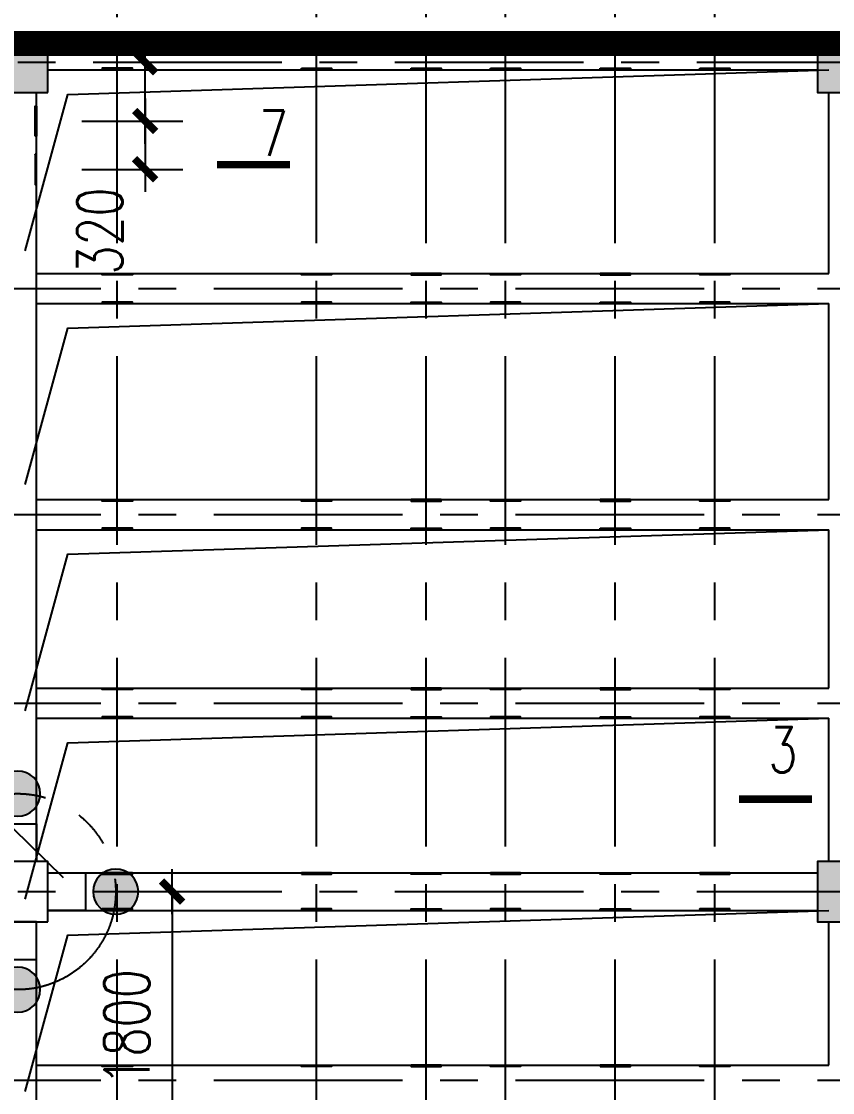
# Model space of a CAD drawing. Extents: x 1427168 to 1936200, y 1176778 to 1377202.
# Drawn here: x 1784278 to 1789653, y 1221374 to 1228477 of the extents above; entities that cross this region are included whole.
import ezdxf

# ---------------------------------------------------------------- set-up
doc = ezdxf.new("R2010")
doc.units = 0
doc.header["$LTSCALE"] = 1000
doc.header["$MEASUREMENT"] = 0
doc.linetypes.add('CENTER', pattern=[2, 1.25, -0.25, 0.25, -0.25])
doc.linetypes.add('DOTE', pattern=[2.42, 2, -0.2, 0.02, -0.2])
doc.layers.get('0').update_dxf_attribs({"linetype": 'CONTINUOUS'})
doc.layers.get('DEFPOINTS').update_dxf_attribs({"linetype": 'CONTINUOUS'})
for name, color, linetype in [('01粗实线层', 7, 'CONTINUOUS'), ('2', 2, 'CONTINUOUS'), ('3', 4, 'CONTINUOUS'), ('4', 3, 'CONTINUOUS'), ('5剖面线层', 2, 'CONTINUOUS'), ('AXIS', 3, 'CONTINUOUS'), ('DOTE', 1, 'DOTE'), ('PUB_DIM', 3, 'CONTINUOUS'), ('WUHUA', 8, 'CONTINUOUS')]:
    doc.layers.add(name, color=color, linetype=linetype)
doc.styles.add('_TXT', font='TXT.shx', dxfattribs={"width": 0.75})
doc.styles.add('DIM_FONT', font='SIMPLEX.shx', dxfattribs={"width": 0.75})
doc.dimstyles.new('DIMN', dxfattribs={"dimtxt": 300, "dimasz": 1, "dimexe": 250, "dimexo": 300, "dimgap": 150, "dimtad": 1, "dimdec": 0, "dimzin": 0, "dimtxsty": 'DIM_FONT', "dimblk": '_DIMX', "dimcen": 0.09, "dimclrt": 7, "dimazin": 3, "dimtfac": 1, "dimtdec": 0, "dimtix": 1, "dimtmove": 0, "dimatfit": 3, "dimtolj": 1, "dimtzin": 0})
doc.dimstyles.new('DIMN$0', dxfattribs={"dimscale": 2, "dimtxt": 150, "dimasz": 200, "dimexe": 0, "dimexo": 0, "dimgap": 150, "dimtad": 1, "dimdec": 0, "dimzin": 0, "dimtxsty": 'DIM_FONT', "dimblk": 'OBLIQUE', "dimcen": 0.09, "dimclrd": 3, "dimclre": 3, "dimclrt": 3, "dimazin": 3, "dimtfac": 1, "dimtdec": 0, "dimtix": 1, "dimtmove": 0, "dimatfit": 3, "dimtolj": 1, "dimtzin": 0})
pattern_1 = [(135, (2138685.616, 1482224.97), (11.22532015, 11.22532015), [])]
pattern_2 = [(135, (2138685.616, 1484724.97), (11.22532015, 11.22532015), [])]
pattern_3 = [(225, (2138685.616, 963187.099), (11.22532015, -11.22532015), [])]
pattern_4 = [(135, (2138685.616, 1485974.97), (11.22532015, 11.22532015), [])]
pattern_5 = [(225, (2138685.616, 964437.099), (11.22532015, -11.22532015), [])]
pattern_6 = [(135, (2138685.616, 1487474.97), (11.22532015, 11.22532015), [])]
pattern_7 = [(225, (2138685.616, 965937.099), (11.22532015, -11.22532015), [])]
pattern_8 = [(225, (2138685.616, 961912.099), (11.22532015, -11.22532015), [])]
pattern_9 = [(225, (2138685.616, 962152.099), (11.22532015, -11.22532015), [])]

# ---------------------------------------------------------------- blocks, each defined once
blk = doc.blocks.new('_DIMX')
blk.add_line((-150, 0), (150, 0))
at = {"const_width": 50}
blk.add_lwpolyline([(-70, -70), (70, 70)], dxfattribs=at)
blk = doc.blocks.new('*D268')
at = {"layer": 'AXIS', "color": 0}
for p, q in [((1784914.6, 1222706), (1785526.4, 1222706)), ((1785276.4, 1222705), (1785276.4, 1220907)), ((1784904.6, 1220906), (1785526.4, 1220906))]:
    blk.add_line(p, q, dxfattribs=at)
at = {"layer": 'DEFPOINTS', "color": 0}
for p in [(1784614.6, 1222706), (1784604.6, 1220906), (1785276.4, 1220906)]:
    blk.add_point(p, dxfattribs=at)
at = {"layer": 'AXIS', "color": 0}
for p, rotation in [((1785276.4, 1222706), 90), ((1785276.4, 1220906), 270)]:
    blk.add_blockref('_DIMX', p, dxfattribs=dict(at, rotation=rotation))
at = {"layer": 'AXIS', "color": 7, "insert": (1784976.4, 1221806), "char_height": 300, "attachment_point": 5, "rotation": 90, "style": 'DIM_FONT'}
blk.add_mtext('\\A1;1800', dxfattribs=at)
blk = doc.blocks.new('*D511')
at = {"layer": 'AXIS', "color": 0}
for p, q in [((1784678.2, 1227816), (1785347.7, 1227816)), ((1785097.7, 1227815), (1785097.7, 1227497)), ((1784678.2, 1227496), (1785347.7, 1227496))]:
    blk.add_line(p, q, dxfattribs=at)
at = {"layer": 'DEFPOINTS', "color": 0}
for p in [(1784378.2, 1227816), (1784378.2, 1227496), (1785097.7, 1227496)]:
    blk.add_point(p, dxfattribs=at)
at = {"layer": 'AXIS', "color": 0}
for p, rotation in [((1785097.7, 1227816), 90), ((1785097.7, 1227496), 270)]:
    blk.add_blockref('_DIMX', p, dxfattribs=dict(at, rotation=rotation))
at = {"layer": 'AXIS', "color": 7, "insert": (1784797.7, 1227086.7), "char_height": 300, "attachment_point": 5, "rotation": 90, "style": 'DIM_FONT'}
blk.add_mtext('\\A1;320', dxfattribs=at)

msp = doc.modelspace()

# ---------------------------------------------------------------- hatches: boundary and pattern name
at = {"layer": '5剖面线层', "linetype": 'BYBLOCK', "ltscale": 1e-05}
h = msp.add_hatch(dxfattribs=at)
h.set_pattern_fill('ANSI31', color=256, scale=5, style=0)
h.set_pattern_definition([(225, (2138685.616, 967487.099), (11.22532015, -11.22532015), [])])
h.paths.add_polyline_path([(1784913.2, 1228156), (1785013.2, 1228156), (1785013.2, 1228166), (1784913.2, 1228166)])
h.paths.add_polyline_path([(1784813.2, 1228156), (1784913.2, 1228156), (1784913.2, 1228166), (1784813.2, 1228166)])
h = msp.add_hatch(dxfattribs=at)
h.set_pattern_fill('ANSI31', color=256, scale=5, style=0)
h.set_pattern_definition([(135, (2136045.616, 1488834.97), (11.22532015, 11.22532015), [])])
h.paths.add_polyline_path([(1786233.2, 1228166), (1786333.2, 1228166), (1786333.2, 1228156), (1786233.2, 1228156)])
h.paths.add_polyline_path([(1786133.2, 1228166), (1786233.2, 1228166), (1786233.2, 1228156), (1786133.2, 1228156)])
h = msp.add_hatch(dxfattribs=at)
h.set_pattern_fill('ANSI31', color=256, scale=5, style=0)
h.set_pattern_definition([(135, (2136772.616, 1488834.97), (11.22532015, 11.22532015), [])])
h.paths.add_polyline_path([(1786960.2, 1228166), (1787060.2, 1228166), (1787060.2, 1228156), (1786960.2, 1228156)])
h.paths.add_polyline_path([(1786860.2, 1228166), (1786960.2, 1228166), (1786960.2, 1228156), (1786860.2, 1228156)])
h = msp.add_hatch(dxfattribs=at)
h.set_pattern_fill('ANSI31', color=256, scale=5, style=0)
h.set_pattern_definition([(135, (2137298.616, 1488834.97), (11.22532015, 11.22532015), [])])
h.paths.add_polyline_path([(1787486.2, 1228166), (1787586.2, 1228166), (1787586.2, 1228156), (1787486.2, 1228156)])
h.paths.add_polyline_path([(1787386.2, 1228166), (1787486.2, 1228166), (1787486.2, 1228156), (1787386.2, 1228156)])
h = msp.add_hatch(dxfattribs=at)
h.set_pattern_fill('ANSI31', color=256, scale=5, style=0)
h.set_pattern_definition([(135, (2138025.616, 1488834.97), (11.22532015, 11.22532015), [])])
h.paths.add_polyline_path([(1788213.2, 1228166), (1788313.2, 1228166), (1788313.2, 1228156), (1788213.2, 1228156)])
h.paths.add_polyline_path([(1788113.2, 1228166), (1788213.2, 1228166), (1788213.2, 1228156), (1788113.2, 1228156)])
h = msp.add_hatch(dxfattribs=at)
h.set_pattern_fill('ANSI31', color=256, scale=5, style=0)
h.set_pattern_definition([(135, (2138685.616, 1488834.97), (11.22532015, 11.22532015), [])])
h.paths.add_polyline_path([(1788873.2, 1228166), (1788973.2, 1228166), (1788973.2, 1228156), (1788873.2, 1228156)])
h.paths.add_polyline_path([(1788773.2, 1228166), (1788873.2, 1228166), (1788873.2, 1228156), (1788773.2, 1228156)])
at = {"layer": '5剖面线层'}
h = msp.add_hatch(dxfattribs=at)
h.set_pattern_fill('ANSI31', color=256, scale=10, style=0)
h.set_pattern_definition([(45, (1680692.4579, 1093995.6416), (-0.8838834765, 0.8838834765), [])])
h.paths.add_polyline_path([(1784378.2, 1217696), (1784368.2, 1217696), (1784368.2, 1217645.4), (1784378.2, 1217682.2)])
h.paths.add_polyline_path([(1784138.2, 1227916), (1784128.2, 1227916), (1784128.2, 1227716), (1784138.2, 1227716)])
h.paths.add_polyline_path([(1784378.2, 1227916), (1784368.2, 1227916), (1784368.2, 1227716), (1784378.2, 1227716)])
h.paths.add_polyline_path([(1784138.2, 1227596), (1784128.2, 1227596), (1784128.2, 1227396), (1784138.2, 1227396)])
h.paths.add_polyline_path([(1784378.2, 1227596), (1784368.2, 1227596), (1784368.2, 1227396), (1784378.2, 1227396)])
h.paths.add_polyline_path([(1784138.2, 1218016), (1784128.2, 1218016), (1784128.2, 1217816), (1784138.2, 1217816)])
h.paths.add_polyline_path([(1784378.2, 1218016), (1784368.2, 1218016), (1784368.2, 1217816), (1784378.2, 1217816)])
h.paths.add_polyline_path([(1784138.2, 1217696), (1784128.2, 1217696), (1784128.2, 1217496), (1784138.2, 1217496)])
h.paths.add_polyline_path([(1784378.2, 1217682.2), (1784368.2, 1217645.4), (1784368.2, 1217496), (1784378.2, 1217496)])
at = {"layer": '5剖面线层', "linetype": 'BYBLOCK', "ltscale": 1e-05}
h = msp.add_hatch(dxfattribs=at)
h.set_pattern_fill('ANSI31', color=256, scale=5, style=0)
h.set_pattern_definition(pattern_6)
h.paths.add_polyline_path([(1784913.2, 1226806), (1785013.2, 1226806), (1785013.2, 1226796), (1784913.2, 1226796)])
h.paths.add_polyline_path([(1784813.2, 1226806), (1784913.2, 1226806), (1784913.2, 1226796), (1784813.2, 1226796)])
h = msp.add_hatch(dxfattribs=at)
h.set_pattern_fill('ANSI31', color=256, scale=5, style=0)
h.set_pattern_definition(pattern_6)
h.paths.add_polyline_path([(1786233.2, 1226806), (1786333.2, 1226806), (1786333.2, 1226796), (1786233.2, 1226796)])
h.paths.add_polyline_path([(1786133.2, 1226806), (1786233.2, 1226806), (1786233.2, 1226796), (1786133.2, 1226796)])
h = msp.add_hatch(dxfattribs=at)
h.set_pattern_fill('ANSI31', color=256, scale=5, style=0)
h.set_pattern_definition(pattern_6)
h.paths.add_polyline_path([(1786960.2, 1226806), (1787060.2, 1226806), (1787060.2, 1226796), (1786960.2, 1226796)])
h.paths.add_polyline_path([(1786860.2, 1226806), (1786960.2, 1226806), (1786960.2, 1226796), (1786860.2, 1226796)])
h = msp.add_hatch(dxfattribs=at)
h.set_pattern_fill('ANSI31', color=256, scale=5, style=0)
h.set_pattern_definition(pattern_6)
h.paths.add_polyline_path([(1787486.2, 1226806), (1787586.2, 1226806), (1787586.2, 1226796), (1787486.2, 1226796)])
h.paths.add_polyline_path([(1787386.2, 1226806), (1787486.2, 1226806), (1787486.2, 1226796), (1787386.2, 1226796)])
h = msp.add_hatch(dxfattribs=at)
h.set_pattern_fill('ANSI31', color=256, scale=5, style=0)
h.set_pattern_definition(pattern_6)
h.paths.add_polyline_path([(1788213.2, 1226806), (1788313.2, 1226806), (1788313.2, 1226796), (1788213.2, 1226796)])
h.paths.add_polyline_path([(1788113.2, 1226806), (1788213.2, 1226806), (1788213.2, 1226796), (1788113.2, 1226796)])
h = msp.add_hatch(dxfattribs=at)
h.set_pattern_fill('ANSI31', color=256, scale=5, style=0)
h.set_pattern_definition(pattern_6)
h.paths.add_polyline_path([(1788873.2, 1226806), (1788973.2, 1226806), (1788973.2, 1226796), (1788873.2, 1226796)])
h.paths.add_polyline_path([(1788773.2, 1226806), (1788873.2, 1226806), (1788873.2, 1226796), (1788773.2, 1226796)])
h = msp.add_hatch(dxfattribs=at)
h.set_pattern_fill('ANSI31', color=256, scale=5, style=0)
h.set_pattern_definition(pattern_7)
h.paths.add_polyline_path([(1784913.2, 1226606), (1785013.2, 1226606), (1785013.2, 1226616), (1784913.2, 1226616)])
h.paths.add_polyline_path([(1784813.2, 1226606), (1784913.2, 1226606), (1784913.2, 1226616), (1784813.2, 1226616)])
h = msp.add_hatch(dxfattribs=at)
h.set_pattern_fill('ANSI31', color=256, scale=5, style=0)
h.set_pattern_definition(pattern_7)
h.paths.add_polyline_path([(1786233.2, 1226606), (1786333.2, 1226606), (1786333.2, 1226616), (1786233.2, 1226616)])
h.paths.add_polyline_path([(1786133.2, 1226606), (1786233.2, 1226606), (1786233.2, 1226616), (1786133.2, 1226616)])
h = msp.add_hatch(dxfattribs=at)
h.set_pattern_fill('ANSI31', color=256, scale=5, style=0)
h.set_pattern_definition(pattern_7)
h.paths.add_polyline_path([(1786960.2, 1226606), (1787060.2, 1226606), (1787060.2, 1226616), (1786960.2, 1226616)])
h.paths.add_polyline_path([(1786860.2, 1226606), (1786960.2, 1226606), (1786960.2, 1226616), (1786860.2, 1226616)])
h = msp.add_hatch(dxfattribs=at)
h.set_pattern_fill('ANSI31', color=256, scale=5, style=0)
h.set_pattern_definition(pattern_7)
h.paths.add_polyline_path([(1787486.2, 1226606), (1787586.2, 1226606), (1787586.2, 1226616), (1787486.2, 1226616)])
h.paths.add_polyline_path([(1787386.2, 1226606), (1787486.2, 1226606), (1787486.2, 1226616), (1787386.2, 1226616)])
h = msp.add_hatch(dxfattribs=at)
h.set_pattern_fill('ANSI31', color=256, scale=5, style=0)
h.set_pattern_definition(pattern_7)
h.paths.add_polyline_path([(1788213.2, 1226606), (1788313.2, 1226606), (1788313.2, 1226616), (1788213.2, 1226616)])
h.paths.add_polyline_path([(1788113.2, 1226606), (1788213.2, 1226606), (1788213.2, 1226616), (1788113.2, 1226616)])
h = msp.add_hatch(dxfattribs=at)
h.set_pattern_fill('ANSI31', color=256, scale=5, style=0)
h.set_pattern_definition(pattern_7)
h.paths.add_polyline_path([(1788873.2, 1226606), (1788973.2, 1226606), (1788973.2, 1226616), (1788873.2, 1226616)])
h.paths.add_polyline_path([(1788773.2, 1226606), (1788873.2, 1226606), (1788873.2, 1226616), (1788773.2, 1226616)])
h = msp.add_hatch(dxfattribs=at)
h.set_pattern_fill('ANSI31', color=256, scale=5, style=0)
h.set_pattern_definition(pattern_4)
h.paths.add_polyline_path([(1784913.2, 1225306), (1785013.2, 1225306), (1785013.2, 1225296), (1784913.2, 1225296)])
h.paths.add_polyline_path([(1784813.2, 1225306), (1784913.2, 1225306), (1784913.2, 1225296), (1784813.2, 1225296)])
h = msp.add_hatch(dxfattribs=at)
h.set_pattern_fill('ANSI31', color=256, scale=5, style=0)
h.set_pattern_definition(pattern_4)
h.paths.add_polyline_path([(1786233.2, 1225306), (1786333.2, 1225306), (1786333.2, 1225296), (1786233.2, 1225296)])
h.paths.add_polyline_path([(1786133.2, 1225306), (1786233.2, 1225306), (1786233.2, 1225296), (1786133.2, 1225296)])
h = msp.add_hatch(dxfattribs=at)
h.set_pattern_fill('ANSI31', color=256, scale=5, style=0)
h.set_pattern_definition(pattern_4)
h.paths.add_polyline_path([(1786960.2, 1225306), (1787060.2, 1225306), (1787060.2, 1225296), (1786960.2, 1225296)])
h.paths.add_polyline_path([(1786860.2, 1225306), (1786960.2, 1225306), (1786960.2, 1225296), (1786860.2, 1225296)])
h = msp.add_hatch(dxfattribs=at)
h.set_pattern_fill('ANSI31', color=256, scale=5, style=0)
h.set_pattern_definition(pattern_4)
h.paths.add_polyline_path([(1787486.2, 1225306), (1787586.2, 1225306), (1787586.2, 1225296), (1787486.2, 1225296)])
h.paths.add_polyline_path([(1787386.2, 1225306), (1787486.2, 1225306), (1787486.2, 1225296), (1787386.2, 1225296)])
h = msp.add_hatch(dxfattribs=at)
h.set_pattern_fill('ANSI31', color=256, scale=5, style=0)
h.set_pattern_definition(pattern_4)
h.paths.add_polyline_path([(1788213.2, 1225306), (1788313.2, 1225306), (1788313.2, 1225296), (1788213.2, 1225296)])
h.paths.add_polyline_path([(1788113.2, 1225306), (1788213.2, 1225306), (1788213.2, 1225296), (1788113.2, 1225296)])
h = msp.add_hatch(dxfattribs=at)
h.set_pattern_fill('ANSI31', color=256, scale=5, style=0)
h.set_pattern_definition(pattern_4)
h.paths.add_polyline_path([(1788873.2, 1225306), (1788973.2, 1225306), (1788973.2, 1225296), (1788873.2, 1225296)])
h.paths.add_polyline_path([(1788773.2, 1225306), (1788873.2, 1225306), (1788873.2, 1225296), (1788773.2, 1225296)])
h = msp.add_hatch(dxfattribs=at)
h.set_pattern_fill('ANSI31', color=256, scale=5, style=0)
h.set_pattern_definition(pattern_5)
h.paths.add_polyline_path([(1784913.2, 1225106), (1785013.2, 1225106), (1785013.2, 1225116), (1784913.2, 1225116)])
h.paths.add_polyline_path([(1784813.2, 1225106), (1784913.2, 1225106), (1784913.2, 1225116), (1784813.2, 1225116)])
h = msp.add_hatch(dxfattribs=at)
h.set_pattern_fill('ANSI31', color=256, scale=5, style=0)
h.set_pattern_definition(pattern_5)
h.paths.add_polyline_path([(1786233.2, 1225106), (1786333.2, 1225106), (1786333.2, 1225116), (1786233.2, 1225116)])
h.paths.add_polyline_path([(1786133.2, 1225106), (1786233.2, 1225106), (1786233.2, 1225116), (1786133.2, 1225116)])
h = msp.add_hatch(dxfattribs=at)
h.set_pattern_fill('ANSI31', color=256, scale=5, style=0)
h.set_pattern_definition(pattern_5)
h.paths.add_polyline_path([(1786960.2, 1225106), (1787060.2, 1225106), (1787060.2, 1225116), (1786960.2, 1225116)])
h.paths.add_polyline_path([(1786860.2, 1225106), (1786960.2, 1225106), (1786960.2, 1225116), (1786860.2, 1225116)])
h = msp.add_hatch(dxfattribs=at)
h.set_pattern_fill('ANSI31', color=256, scale=5, style=0)
h.set_pattern_definition(pattern_5)
h.paths.add_polyline_path([(1787486.2, 1225106), (1787586.2, 1225106), (1787586.2, 1225116), (1787486.2, 1225116)])
h.paths.add_polyline_path([(1787386.2, 1225106), (1787486.2, 1225106), (1787486.2, 1225116), (1787386.2, 1225116)])
h = msp.add_hatch(dxfattribs=at)
h.set_pattern_fill('ANSI31', color=256, scale=5, style=0)
h.set_pattern_definition(pattern_5)
h.paths.add_polyline_path([(1788213.2, 1225106), (1788313.2, 1225106), (1788313.2, 1225116), (1788213.2, 1225116)])
h.paths.add_polyline_path([(1788113.2, 1225106), (1788213.2, 1225106), (1788213.2, 1225116), (1788113.2, 1225116)])
h = msp.add_hatch(dxfattribs=at)
h.set_pattern_fill('ANSI31', color=256, scale=5, style=0)
h.set_pattern_definition(pattern_5)
h.paths.add_polyline_path([(1788873.2, 1225106), (1788973.2, 1225106), (1788973.2, 1225116), (1788873.2, 1225116)])
h.paths.add_polyline_path([(1788773.2, 1225106), (1788873.2, 1225106), (1788873.2, 1225116), (1788773.2, 1225116)])
h = msp.add_hatch(dxfattribs=at)
h.set_pattern_fill('ANSI31', color=256, scale=5, style=0)
h.set_pattern_definition(pattern_2)
h.paths.add_polyline_path([(1784913.2, 1224056), (1785013.2, 1224056), (1785013.2, 1224046), (1784913.2, 1224046)])
h.paths.add_polyline_path([(1784813.2, 1224056), (1784913.2, 1224056), (1784913.2, 1224046), (1784813.2, 1224046)])
h = msp.add_hatch(dxfattribs=at)
h.set_pattern_fill('ANSI31', color=256, scale=5, style=0)
h.set_pattern_definition(pattern_2)
h.paths.add_polyline_path([(1786233.2, 1224056), (1786333.2, 1224056), (1786333.2, 1224046), (1786233.2, 1224046)])
h.paths.add_polyline_path([(1786133.2, 1224056), (1786233.2, 1224056), (1786233.2, 1224046), (1786133.2, 1224046)])
h = msp.add_hatch(dxfattribs=at)
h.set_pattern_fill('ANSI31', color=256, scale=5, style=0)
h.set_pattern_definition(pattern_2)
h.paths.add_polyline_path([(1786960.2, 1224056), (1787060.2, 1224056), (1787060.2, 1224046), (1786960.2, 1224046)])
h.paths.add_polyline_path([(1786860.2, 1224056), (1786960.2, 1224056), (1786960.2, 1224046), (1786860.2, 1224046)])
h = msp.add_hatch(dxfattribs=at)
h.set_pattern_fill('ANSI31', color=256, scale=5, style=0)
h.set_pattern_definition(pattern_2)
h.paths.add_polyline_path([(1787486.2, 1224056), (1787586.2, 1224056), (1787586.2, 1224046), (1787486.2, 1224046)])
h.paths.add_polyline_path([(1787386.2, 1224056), (1787486.2, 1224056), (1787486.2, 1224046), (1787386.2, 1224046)])
h = msp.add_hatch(dxfattribs=at)
h.set_pattern_fill('ANSI31', color=256, scale=5, style=0)
h.set_pattern_definition(pattern_2)
h.paths.add_polyline_path([(1788213.2, 1224056), (1788313.2, 1224056), (1788313.2, 1224046), (1788213.2, 1224046)])
h.paths.add_polyline_path([(1788113.2, 1224056), (1788213.2, 1224056), (1788213.2, 1224046), (1788113.2, 1224046)])
h = msp.add_hatch(dxfattribs=at)
h.set_pattern_fill('ANSI31', color=256, scale=5, style=0)
h.set_pattern_definition(pattern_2)
h.paths.add_polyline_path([(1788873.2, 1224056), (1788973.2, 1224056), (1788973.2, 1224046), (1788873.2, 1224046)])
h.paths.add_polyline_path([(1788773.2, 1224056), (1788873.2, 1224056), (1788873.2, 1224046), (1788773.2, 1224046)])
h = msp.add_hatch(dxfattribs=at)
h.set_pattern_fill('ANSI31', color=256, scale=5, style=0)
h.set_pattern_definition(pattern_3)
h.paths.add_polyline_path([(1784913.2, 1223856), (1785013.2, 1223856), (1785013.2, 1223866), (1784913.2, 1223866)])
h.paths.add_polyline_path([(1784813.2, 1223856), (1784913.2, 1223856), (1784913.2, 1223866), (1784813.2, 1223866)])
h = msp.add_hatch(dxfattribs=at)
h.set_pattern_fill('ANSI31', color=256, scale=5, style=0)
h.set_pattern_definition(pattern_3)
h.paths.add_polyline_path([(1786233.2, 1223856), (1786333.2, 1223856), (1786333.2, 1223866), (1786233.2, 1223866)])
h.paths.add_polyline_path([(1786133.2, 1223856), (1786233.2, 1223856), (1786233.2, 1223866), (1786133.2, 1223866)])
h = msp.add_hatch(dxfattribs=at)
h.set_pattern_fill('ANSI31', color=256, scale=5, style=0)
h.set_pattern_definition(pattern_3)
h.paths.add_polyline_path([(1786960.2, 1223856), (1787060.2, 1223856), (1787060.2, 1223866), (1786960.2, 1223866)])
h.paths.add_polyline_path([(1786860.2, 1223856), (1786960.2, 1223856), (1786960.2, 1223866), (1786860.2, 1223866)])
h = msp.add_hatch(dxfattribs=at)
h.set_pattern_fill('ANSI31', color=256, scale=5, style=0)
h.set_pattern_definition(pattern_3)
h.paths.add_polyline_path([(1787486.2, 1223856), (1787586.2, 1223856), (1787586.2, 1223866), (1787486.2, 1223866)])
h.paths.add_polyline_path([(1787386.2, 1223856), (1787486.2, 1223856), (1787486.2, 1223866), (1787386.2, 1223866)])
h = msp.add_hatch(dxfattribs=at)
h.set_pattern_fill('ANSI31', color=256, scale=5, style=0)
h.set_pattern_definition(pattern_3)
h.paths.add_polyline_path([(1788213.2, 1223856), (1788313.2, 1223856), (1788313.2, 1223866), (1788213.2, 1223866)])
h.paths.add_polyline_path([(1788113.2, 1223856), (1788213.2, 1223856), (1788213.2, 1223866), (1788113.2, 1223866)])
h = msp.add_hatch(dxfattribs=at)
h.set_pattern_fill('ANSI31', color=256, scale=5, style=0)
h.set_pattern_definition(pattern_3)
h.paths.add_polyline_path([(1788873.2, 1223856), (1788973.2, 1223856), (1788973.2, 1223866), (1788873.2, 1223866)])
h.paths.add_polyline_path([(1788773.2, 1223856), (1788873.2, 1223856), (1788873.2, 1223866), (1788773.2, 1223866)])
h = msp.add_hatch(dxfattribs=at)
h.set_pattern_fill('ANSI31', color=256, scale=5, style=0)
h.set_pattern_definition(pattern_9)
h.paths.add_polyline_path([(1784913.2, 1222821), (1785013.2, 1222821), (1785013.2, 1222831), (1784913.2, 1222831)])
h.paths.add_polyline_path([(1784813.2, 1222821), (1784913.2, 1222821), (1784913.2, 1222831), (1784813.2, 1222831)])
h = msp.add_hatch(dxfattribs=at)
h.set_pattern_fill('ANSI31', color=256, scale=5, style=0)
h.set_pattern_definition(pattern_9)
h.paths.add_polyline_path([(1786233.2, 1222821), (1786333.2, 1222821), (1786333.2, 1222831), (1786233.2, 1222831)])
h.paths.add_polyline_path([(1786133.2, 1222821), (1786233.2, 1222821), (1786233.2, 1222831), (1786133.2, 1222831)])
h = msp.add_hatch(dxfattribs=at)
h.set_pattern_fill('ANSI31', color=256, scale=5, style=0)
h.set_pattern_definition(pattern_9)
h.paths.add_polyline_path([(1786960.2, 1222821), (1787060.2, 1222821), (1787060.2, 1222831), (1786960.2, 1222831)])
h.paths.add_polyline_path([(1786860.2, 1222821), (1786960.2, 1222821), (1786960.2, 1222831), (1786860.2, 1222831)])
h = msp.add_hatch(dxfattribs=at)
h.set_pattern_fill('ANSI31', color=256, scale=5, style=0)
h.set_pattern_definition(pattern_9)
h.paths.add_polyline_path([(1787486.2, 1222821), (1787586.2, 1222821), (1787586.2, 1222831), (1787486.2, 1222831)])
h.paths.add_polyline_path([(1787386.2, 1222821), (1787486.2, 1222821), (1787486.2, 1222831), (1787386.2, 1222831)])
h = msp.add_hatch(dxfattribs=at)
h.set_pattern_fill('ANSI31', color=256, scale=5, style=0)
h.set_pattern_definition(pattern_9)
h.paths.add_polyline_path([(1788213.2, 1222821), (1788313.2, 1222821), (1788313.2, 1222831), (1788213.2, 1222831)])
h.paths.add_polyline_path([(1788113.2, 1222821), (1788213.2, 1222821), (1788213.2, 1222831), (1788113.2, 1222831)])
h = msp.add_hatch(dxfattribs=at)
h.set_pattern_fill('ANSI31', color=256, scale=5, style=0)
h.set_pattern_definition(pattern_9)
h.paths.add_polyline_path([(1788873.2, 1222821), (1788973.2, 1222821), (1788973.2, 1222831), (1788873.2, 1222831)])
h.paths.add_polyline_path([(1788773.2, 1222821), (1788873.2, 1222821), (1788873.2, 1222831), (1788773.2, 1222831)])
h = msp.add_hatch(dxfattribs=at)
h.set_pattern_fill('ANSI31', color=256, scale=5, style=0)
h.set_pattern_definition(pattern_8)
h.paths.add_polyline_path([(1784913.2, 1222581), (1785013.2, 1222581), (1785013.2, 1222591), (1784913.2, 1222591)])
h.paths.add_polyline_path([(1784813.2, 1222581), (1784913.2, 1222581), (1784913.2, 1222591), (1784813.2, 1222591)])
h = msp.add_hatch(dxfattribs=at)
h.set_pattern_fill('ANSI31', color=256, scale=5, style=0)
h.set_pattern_definition(pattern_8)
h.paths.add_polyline_path([(1786233.2, 1222581), (1786333.2, 1222581), (1786333.2, 1222591), (1786233.2, 1222591)])
h.paths.add_polyline_path([(1786133.2, 1222581), (1786233.2, 1222581), (1786233.2, 1222591), (1786133.2, 1222591)])
h = msp.add_hatch(dxfattribs=at)
h.set_pattern_fill('ANSI31', color=256, scale=5, style=0)
h.set_pattern_definition(pattern_8)
h.paths.add_polyline_path([(1786960.2, 1222581), (1787060.2, 1222581), (1787060.2, 1222591), (1786960.2, 1222591)])
h.paths.add_polyline_path([(1786860.2, 1222581), (1786960.2, 1222581), (1786960.2, 1222591), (1786860.2, 1222591)])
h = msp.add_hatch(dxfattribs=at)
h.set_pattern_fill('ANSI31', color=256, scale=5, style=0)
h.set_pattern_definition(pattern_8)
h.paths.add_polyline_path([(1787486.2, 1222581), (1787586.2, 1222581), (1787586.2, 1222591), (1787486.2, 1222591)])
h.paths.add_polyline_path([(1787386.2, 1222581), (1787486.2, 1222581), (1787486.2, 1222591), (1787386.2, 1222591)])
h = msp.add_hatch(dxfattribs=at)
h.set_pattern_fill('ANSI31', color=256, scale=5, style=0)
h.set_pattern_definition(pattern_8)
h.paths.add_polyline_path([(1788213.2, 1222581), (1788313.2, 1222581), (1788313.2, 1222591), (1788213.2, 1222591)])
h.paths.add_polyline_path([(1788113.2, 1222581), (1788213.2, 1222581), (1788213.2, 1222591), (1788113.2, 1222591)])
h = msp.add_hatch(dxfattribs=at)
h.set_pattern_fill('ANSI31', color=256, scale=5, style=0)
h.set_pattern_definition(pattern_8)
h.paths.add_polyline_path([(1788873.2, 1222581), (1788973.2, 1222581), (1788973.2, 1222591), (1788873.2, 1222591)])
h.paths.add_polyline_path([(1788773.2, 1222581), (1788873.2, 1222581), (1788873.2, 1222591), (1788773.2, 1222591)])
h = msp.add_hatch(dxfattribs=at)
h.set_pattern_fill('ANSI31', color=256, scale=5, style=0)
h.set_pattern_definition(pattern_1)
h.paths.add_polyline_path([(1784913.2, 1221556), (1785013.2, 1221556), (1785013.2, 1221546), (1784913.2, 1221546)])
h.paths.add_polyline_path([(1784813.2, 1221556), (1784913.2, 1221556), (1784913.2, 1221546), (1784813.2, 1221546)])
h = msp.add_hatch(dxfattribs=at)
h.set_pattern_fill('ANSI31', color=256, scale=5, style=0)
h.set_pattern_definition(pattern_1)
h.paths.add_polyline_path([(1786233.2, 1221556), (1786333.2, 1221556), (1786333.2, 1221546), (1786233.2, 1221546)])
h.paths.add_polyline_path([(1786133.2, 1221556), (1786233.2, 1221556), (1786233.2, 1221546), (1786133.2, 1221546)])
h = msp.add_hatch(dxfattribs=at)
h.set_pattern_fill('ANSI31', color=256, scale=5, style=0)
h.set_pattern_definition(pattern_1)
h.paths.add_polyline_path([(1786960.2, 1221556), (1787060.2, 1221556), (1787060.2, 1221546), (1786960.2, 1221546)])
h.paths.add_polyline_path([(1786860.2, 1221556), (1786960.2, 1221556), (1786960.2, 1221546), (1786860.2, 1221546)])
h = msp.add_hatch(dxfattribs=at)
h.set_pattern_fill('ANSI31', color=256, scale=5, style=0)
h.set_pattern_definition(pattern_1)
h.paths.add_polyline_path([(1787486.2, 1221556), (1787586.2, 1221556), (1787586.2, 1221546), (1787486.2, 1221546)])
h.paths.add_polyline_path([(1787386.2, 1221556), (1787486.2, 1221556), (1787486.2, 1221546), (1787386.2, 1221546)])
h = msp.add_hatch(dxfattribs=at)
h.set_pattern_fill('ANSI31', color=256, scale=5, style=0)
h.set_pattern_definition(pattern_1)
h.paths.add_polyline_path([(1788213.2, 1221556), (1788313.2, 1221556), (1788313.2, 1221546), (1788213.2, 1221546)])
h.paths.add_polyline_path([(1788113.2, 1221556), (1788213.2, 1221556), (1788213.2, 1221546), (1788113.2, 1221546)])
h = msp.add_hatch(dxfattribs=at)
h.set_pattern_fill('ANSI31', color=256, scale=5, style=0)
h.set_pattern_definition(pattern_1)
h.paths.add_polyline_path([(1788873.2, 1221556), (1788973.2, 1221556), (1788973.2, 1221546), (1788873.2, 1221546)])
h.paths.add_polyline_path([(1788773.2, 1221556), (1788873.2, 1221556), (1788873.2, 1221546), (1788773.2, 1221546)])
at = {"layer": 'WUHUA'}
h = msp.add_hatch(color=256, dxfattribs=at)
h.paths.add_polyline_path([(1767953.2, 1217006), (1767953.2, 1217406), (1767553.2, 1217406), (1767553.2, 1217006)])
h.paths.add_polyline_path([(1767953.2, 1222506), (1767953.2, 1222906), (1767553.2, 1222906), (1767553.2, 1222506)])
h.paths.add_polyline_path([(1773453.2, 1217006), (1773453.2, 1217406), (1773053.2, 1217406), (1773053.2, 1217006)])
h.paths.add_polyline_path([(1778953.2, 1217006), (1778953.2, 1217406), (1778553.2, 1217406), (1778553.2, 1217006)])
h.paths.add_polyline_path([(1778953.2, 1222506), (1778953.2, 1222906), (1778553.2, 1222906), (1778553.2, 1222506)])
h.paths.add_polyline_path([(1767953.2, 1228006), (1767953.2, 1228406), (1767553.2, 1228406), (1767553.2, 1228006)])
h.paths.add_polyline_path([(1773453.2, 1228006), (1773453.2, 1228406), (1773053.2, 1228406), (1773053.2, 1228006)])
h.paths.add_polyline_path([(1778953.2, 1228006), (1778953.2, 1228406), (1778553.2, 1228406), (1778553.2, 1228006)])
h.paths.add_polyline_path([(1784453.2, 1217006), (1784453.2, 1217406), (1784053.2, 1217406), (1784053.2, 1217006)])
h.paths.add_polyline_path([(1789953.2, 1217006), (1789953.2, 1217406), (1789553.2, 1217406), (1789553.2, 1217006)])
h.paths.add_polyline_path([(1789953.2, 1222506), (1789953.2, 1222906), (1789553.2, 1222906), (1789553.2, 1222506)])
h.paths.add_polyline_path([(1795453.2, 1217006), (1795453.2, 1217406), (1795053.2, 1217406), (1795053.2, 1217006)])
h.paths.add_polyline_path([(1800953.2, 1217006), (1800953.2, 1217406), (1800553.2, 1217406), (1800553.2, 1217006)])
h.paths.add_polyline_path([(1800953.2, 1222506), (1800953.2, 1222906), (1800553.2, 1222906), (1800553.2, 1222506)])
h.paths.add_polyline_path([(1784453.2, 1228006), (1784453.2, 1228406), (1784053.2, 1228406), (1784053.2, 1228006)])
h.paths.add_polyline_path([(1789953.2, 1228006), (1789953.2, 1228406), (1789553.2, 1228406), (1789553.2, 1228006)])
h.paths.add_polyline_path([(1795453.2, 1228006), (1795453.2, 1228406), (1795053.2, 1228406), (1795053.2, 1228006)])
h.paths.add_polyline_path([(1800953.2, 1228006), (1800953.2, 1228406), (1800553.2, 1228406), (1800553.2, 1228006)])
h = msp.add_hatch(color=256, dxfattribs=at)
edge = h.paths.add_edge_path()
edge.add_arc((1783603.2, 1222706), 150, 0, 180)
edge.add_arc((1783603.2, 1222706), 150, 180, 360)
edge = h.paths.add_edge_path()
edge.add_arc((1784903.2, 1222706), 150, 0, 180)
edge.add_arc((1784903.2, 1222706), 150, 180, 360)
edge = h.paths.add_edge_path()
edge.add_arc((1784253.2, 1222056), 150, 0, 180)
edge.add_arc((1784253.2, 1222056), 150, 180, 360)
edge = h.paths.add_edge_path()
edge.add_arc((1784253.2, 1223356), 150, 0, 180)
edge.add_arc((1784253.2, 1223356), 150, 180, 360)

# ---------------------------------------------------------------- linework, layer by layer
msp.add_line((1782768.8, 1224543.4), (1784554.1, 1222800.2))
for points in [[(1784303.2, 1226956), (1784584.8, 1227993), (1789628.2, 1228156)], [(1784303.2, 1225406), (1784584.8, 1226443), (1789628.2, 1226606)], [(1784303.2, 1223906), (1784584.8, 1224943), (1789628.2, 1225106)], [(1784303.2, 1222656), (1784584.8, 1223693), (1789628.2, 1223856)], [(1784303.2, 1221381), (1784584.8, 1222418), (1789628.2, 1222581)]]:
    msp.add_lwpolyline(points)
for points in [[(1784378.2, 1222906), (1784128.2, 1222906), (1784128.2, 1223156), (1784378.2, 1223156)], [(1784453.2, 1222581), (1784453.2, 1222831), (1784703.2, 1222831), (1784703.2, 1222581)], [(1784378.2, 1222506), (1784128.2, 1222506), (1784128.2, 1222256), (1784378.2, 1222256)]]:
    msp.add_lwpolyline(points, close=True)
at = {"layer": '01粗实线层', "linetype": 'BYBLOCK', "ltscale": 1e-05}
for points in [[(1784813.2, 1228156), (1785013.2, 1228156), (1785013.2, 1228166), (1784813.2, 1228166)], [(1786133.2, 1228166), (1786333.2, 1228166), (1786333.2, 1228156), (1786133.2, 1228156)], [(1786860.2, 1228166), (1787060.2, 1228166), (1787060.2, 1228156), (1786860.2, 1228156)], [(1787386.2, 1228166), (1787586.2, 1228166), (1787586.2, 1228156), (1787386.2, 1228156)], [(1788113.2, 1228166), (1788313.2, 1228166), (1788313.2, 1228156), (1788113.2, 1228156)], [(1788773.2, 1228166), (1788973.2, 1228166), (1788973.2, 1228156), (1788773.2, 1228156)], [(1784368.2, 1227716), (1784368.2, 1227916), (1784378.2, 1227916), (1784378.2, 1227716)], [(1784368.2, 1227596), (1784368.2, 1227396), (1784378.2, 1227396), (1784378.2, 1227596)], [(1784813.2, 1226806), (1785013.2, 1226806), (1785013.2, 1226796), (1784813.2, 1226796)], [(1786133.2, 1226806), (1786333.2, 1226806), (1786333.2, 1226796), (1786133.2, 1226796)], [(1787060.2, 1226806), (1786860.2, 1226806), (1786860.2, 1226796), (1787060.2, 1226796)], [(1787386.2, 1226806), (1787586.2, 1226806), (1787586.2, 1226796), (1787386.2, 1226796)], [(1788113.2, 1226796), (1788313.2, 1226796), (1788313.2, 1226806), (1788113.2, 1226806)], [(1788773.2, 1226806), (1788973.2, 1226806), (1788973.2, 1226796), (1788773.2, 1226796)], [(1784813.2, 1226606), (1785013.2, 1226606), (1785013.2, 1226616), (1784813.2, 1226616)], [(1786133.2, 1226606), (1786333.2, 1226606), (1786333.2, 1226616), (1786133.2, 1226616)], [(1787060.2, 1226606), (1786860.2, 1226606), (1786860.2, 1226616), (1787060.2, 1226616)], [(1787386.2, 1226606), (1787586.2, 1226606), (1787586.2, 1226616), (1787386.2, 1226616)], [(1788113.2, 1226616), (1788313.2, 1226616), (1788313.2, 1226606), (1788113.2, 1226606)], [(1788773.2, 1226606), (1788973.2, 1226606), (1788973.2, 1226616), (1788773.2, 1226616)], [(1784813.2, 1225306), (1785013.2, 1225306), (1785013.2, 1225296), (1784813.2, 1225296)], [(1786133.2, 1225306), (1786333.2, 1225306), (1786333.2, 1225296), (1786133.2, 1225296)], [(1787060.2, 1225306), (1786860.2, 1225306), (1786860.2, 1225296), (1787060.2, 1225296)], [(1787386.2, 1225306), (1787586.2, 1225306), (1787586.2, 1225296), (1787386.2, 1225296)], [(1788113.2, 1225296), (1788313.2, 1225296), (1788313.2, 1225306), (1788113.2, 1225306)], [(1788773.2, 1225306), (1788973.2, 1225306), (1788973.2, 1225296), (1788773.2, 1225296)], [(1784813.2, 1225106), (1785013.2, 1225106), (1785013.2, 1225116), (1784813.2, 1225116)], [(1786133.2, 1225106), (1786333.2, 1225106), (1786333.2, 1225116), (1786133.2, 1225116)], [(1787060.2, 1225106), (1786860.2, 1225106), (1786860.2, 1225116), (1787060.2, 1225116)], [(1787386.2, 1225106), (1787586.2, 1225106), (1787586.2, 1225116), (1787386.2, 1225116)], [(1788113.2, 1225116), (1788313.2, 1225116), (1788313.2, 1225106), (1788113.2, 1225106)], [(1788773.2, 1225106), (1788973.2, 1225106), (1788973.2, 1225116), (1788773.2, 1225116)], [(1784813.2, 1224056), (1785013.2, 1224056), (1785013.2, 1224046), (1784813.2, 1224046)], [(1786133.2, 1224056), (1786333.2, 1224056), (1786333.2, 1224046), (1786133.2, 1224046)], [(1787060.2, 1224056), (1786860.2, 1224056), (1786860.2, 1224046), (1787060.2, 1224046)], [(1787386.2, 1224056), (1787586.2, 1224056), (1787586.2, 1224046), (1787386.2, 1224046)], [(1788113.2, 1224046), (1788313.2, 1224046), (1788313.2, 1224056), (1788113.2, 1224056)], [(1788773.2, 1224056), (1788973.2, 1224056), (1788973.2, 1224046), (1788773.2, 1224046)], [(1784813.2, 1223856), (1785013.2, 1223856), (1785013.2, 1223866), (1784813.2, 1223866)], [(1786133.2, 1223856), (1786333.2, 1223856), (1786333.2, 1223866), (1786133.2, 1223866)], [(1787060.2, 1223856), (1786860.2, 1223856), (1786860.2, 1223866), (1787060.2, 1223866)], [(1787386.2, 1223856), (1787586.2, 1223856), (1787586.2, 1223866), (1787386.2, 1223866)], [(1788113.2, 1223866), (1788313.2, 1223866), (1788313.2, 1223856), (1788113.2, 1223856)], [(1788773.2, 1223856), (1788973.2, 1223856), (1788973.2, 1223866), (1788773.2, 1223866)], [(1784813.2, 1222821), (1785013.2, 1222821), (1785013.2, 1222831), (1784813.2, 1222831)], [(1786133.2, 1222821), (1786333.2, 1222821), (1786333.2, 1222831), (1786133.2, 1222831)], [(1787060.2, 1222821), (1786860.2, 1222821), (1786860.2, 1222831), (1787060.2, 1222831)], [(1787386.2, 1222821), (1787586.2, 1222821), (1787586.2, 1222831), (1787386.2, 1222831)], [(1788113.2, 1222831), (1788313.2, 1222831), (1788313.2, 1222821), (1788113.2, 1222821)], [(1788773.2, 1222821), (1788973.2, 1222821), (1788973.2, 1222831), (1788773.2, 1222831)], [(1784813.2, 1222581), (1785013.2, 1222581), (1785013.2, 1222591), (1784813.2, 1222591)], [(1786133.2, 1222581), (1786333.2, 1222581), (1786333.2, 1222591), (1786133.2, 1222591)], [(1787060.2, 1222581), (1786860.2, 1222581), (1786860.2, 1222591), (1787060.2, 1222591)], [(1787386.2, 1222581), (1787586.2, 1222581), (1787586.2, 1222591), (1787386.2, 1222591)], [(1788113.2, 1222591), (1788313.2, 1222591), (1788313.2, 1222581), (1788113.2, 1222581)], [(1788773.2, 1222581), (1788973.2, 1222581), (1788973.2, 1222591), (1788773.2, 1222591)], [(1784813.2, 1221556), (1785013.2, 1221556), (1785013.2, 1221546), (1784813.2, 1221546)], [(1786133.2, 1221556), (1786333.2, 1221556), (1786333.2, 1221546), (1786133.2, 1221546)], [(1787060.2, 1221556), (1786860.2, 1221556), (1786860.2, 1221546), (1787060.2, 1221546)], [(1787386.2, 1221556), (1787586.2, 1221556), (1787586.2, 1221546), (1787386.2, 1221546)], [(1788113.2, 1221546), (1788313.2, 1221546), (1788313.2, 1221556), (1788113.2, 1221556)], [(1788773.2, 1221556), (1788973.2, 1221556), (1788973.2, 1221546), (1788773.2, 1221546)]]:
    msp.add_lwpolyline(points, close=True, dxfattribs=at)
at = {"layer": '2'}
for points in [[(1784453.2, 1228006), (1784453.2, 1228406), (1784053.2, 1228406), (1784053.2, 1228006)], [(1789953.2, 1228006), (1789953.2, 1228406), (1789553.2, 1228406), (1789553.2, 1228006)], [(1784453.2, 1222506), (1784453.2, 1222906), (1784053.2, 1222906), (1784053.2, 1222506)], [(1789953.2, 1222506), (1789953.2, 1222906), (1789553.2, 1222906), (1789553.2, 1222506)]]:
    msp.add_lwpolyline(points, close=True, dxfattribs=at)
for points in [[(1784403.2, 1223356, 1), (1784103.2, 1223356, 1), (1784403.2, 1223356, 1)], [(1785053.2, 1222706, 1), (1784753.2, 1222706, 1), (1785053.2, 1222706, 1)], [(1784403.2, 1222056, 1), (1784103.2, 1222056, 1), (1784403.2, 1222056, 1)]]:
    msp.add_lwpolyline(points, format="xyb", dxfattribs=at)
at = {"layer": '3'}
for p, q in [((1784453.2, 1228406), (1789553.2, 1228406)), ((1784453.2, 1228156), (1789553.2, 1228156)), ((1784378.2, 1222906), (1784378.2, 1228006)), ((1789628.2, 1226806), (1789628.2, 1228006)), ((1784378.2, 1226806), (1789628.2, 1226806)), ((1784378.2, 1226606), (1789628.2, 1226606)), ((1789628.2, 1225306), (1789628.2, 1226606)), ((1784378.2, 1225306), (1789628.2, 1225306)), ((1784378.2, 1225106), (1789628.2, 1225106)), ((1789628.2, 1224056), (1789628.2, 1225106)), ((1784378.2, 1224056), (1789628.2, 1224056)), ((1784378.2, 1223856), (1789628.2, 1223856)), ((1789628.2, 1222906), (1789628.2, 1223856)), ((1784453.2, 1222831), (1789553.2, 1222831)), ((1784453.2, 1222581), (1789553.2, 1222581)), ((1784378.2, 1217406), (1784378.2, 1222506)), ((1789628.2, 1221556), (1789628.2, 1222506)), ((1784378.2, 1221556), (1789628.2, 1221556))]:
    msp.add_line(p, q, dxfattribs=at)
at = {"layer": '4'}
msp.add_lwpolyline([(1767953.2, 1228256), (1800553.2, 1228256), (1800553.2, 1228406), (1767953.2, 1228406)], close=True, dxfattribs=at)
at = {"layer": 'DOTE', "linetype": 'CENTER'}
for p, q in [((1784913.2, 1217006), (1784913.2, 1229206)), ((1786233.2, 1217006), (1786233.2, 1229206)), ((1786960.2, 1217006), (1786960.2, 1229206)), ((1787486.2, 1217006), (1787486.2, 1229206)), ((1788213.2, 1217006), (1788213.2, 1229206)), ((1788873.2, 1217006), (1788873.2, 1229206)), ((1766753.2, 1228206), (1801753.2, 1228206)), ((1767553.2, 1226706), (1801753.2, 1226706)), ((1767553.2, 1225206), (1801753.2, 1225206)), ((1767553.2, 1223956), (1801753.2, 1223956)), ((1766753.2, 1222706), (1801753.2, 1222706)), ((1767553.2, 1221456), (1801753.2, 1221456))]:
    msp.add_line(p, q, dxfattribs=at)
msp.add_circle((1784253.2, 1222706), 650, dxfattribs=at)
at = {"layer": 'PUB_DIM', "const_width": 50}
for points in [[(1785575.2, 1227527.3), (1786057.7, 1227527.3)], [(1789033.5, 1223318.9), (1789516.1, 1223318.9)]]:
    msp.add_lwpolyline(points, dxfattribs=at)
at = {"layer": 'WUHUA', "const_width": 150}
msp.add_lwpolyline([(1767953.2, 1228331), (1800553.2, 1228331)], dxfattribs=at)

# ---------------------------------------------------------------- texts
at = {"layer": 'PUB_DIM', "style": '_TXT', "width": 0.75}
for s, p in [('7', (1785852.5, 1227586.1)), ('3', (1789227.5, 1223497.1))]:
    msp.add_text(s, height=300, dxfattribs=at).set_placement(p)

# ---------------------------------------------------------------- dimensions: what is measured, and where the dimension line sits
at = {"layer": 'AXIS'}
msp.add_linear_dim(base=(1785097.7, 1228206), p1=(1784378.2, 1227816), p2=(1784662.3, 1228206), angle=90, location=(1784928.2, 1228825.3), dimstyle='DIMN$0', override={"dimscale": 1, "dimtxt": 300, "dimasz": 1, "dimexe": 250, "dimexo": 300, "dimblk": '_DIMX', "dimclrd": 0, "dimclre": 0, "dimclrt": 7, "dimldrblk": '_DIMX'}, dxfattribs=at).render()
dim = msp.add_linear_dim(base=(1785097.7, 1227496), p1=(1784378.2, 1227816), p2=(1784378.2, 1227496), angle=90, dimstyle='DIMN$0', override={"dimscale": 1, "dimtxt": 300, "dimasz": 1, "dimexe": 250, "dimexo": 300, "dimblk": '_DIMX', "dimclrd": 0, "dimclre": 0, "dimclrt": 7, "dimldrblk": '_DIMX'}, dxfattribs=at)
dim.commit()
dim.dimension.update_dxf_attribs({"geometry": '*D511', "text_midpoint": (1784797.7, 1227086.7), "dimtype": 160})
dim = msp.add_linear_dim(base=(1785276.4, 1220906), p1=(1784614.6, 1222706), p2=(1784604.6, 1220906), angle=90, dimstyle='DIMN', dxfattribs=at)
dim.commit()
dim.dimension.update_dxf_attribs({"geometry": '*D268', "text_midpoint": (1784976.4, 1221806)})

doc.saveas('drawing.dxf')
